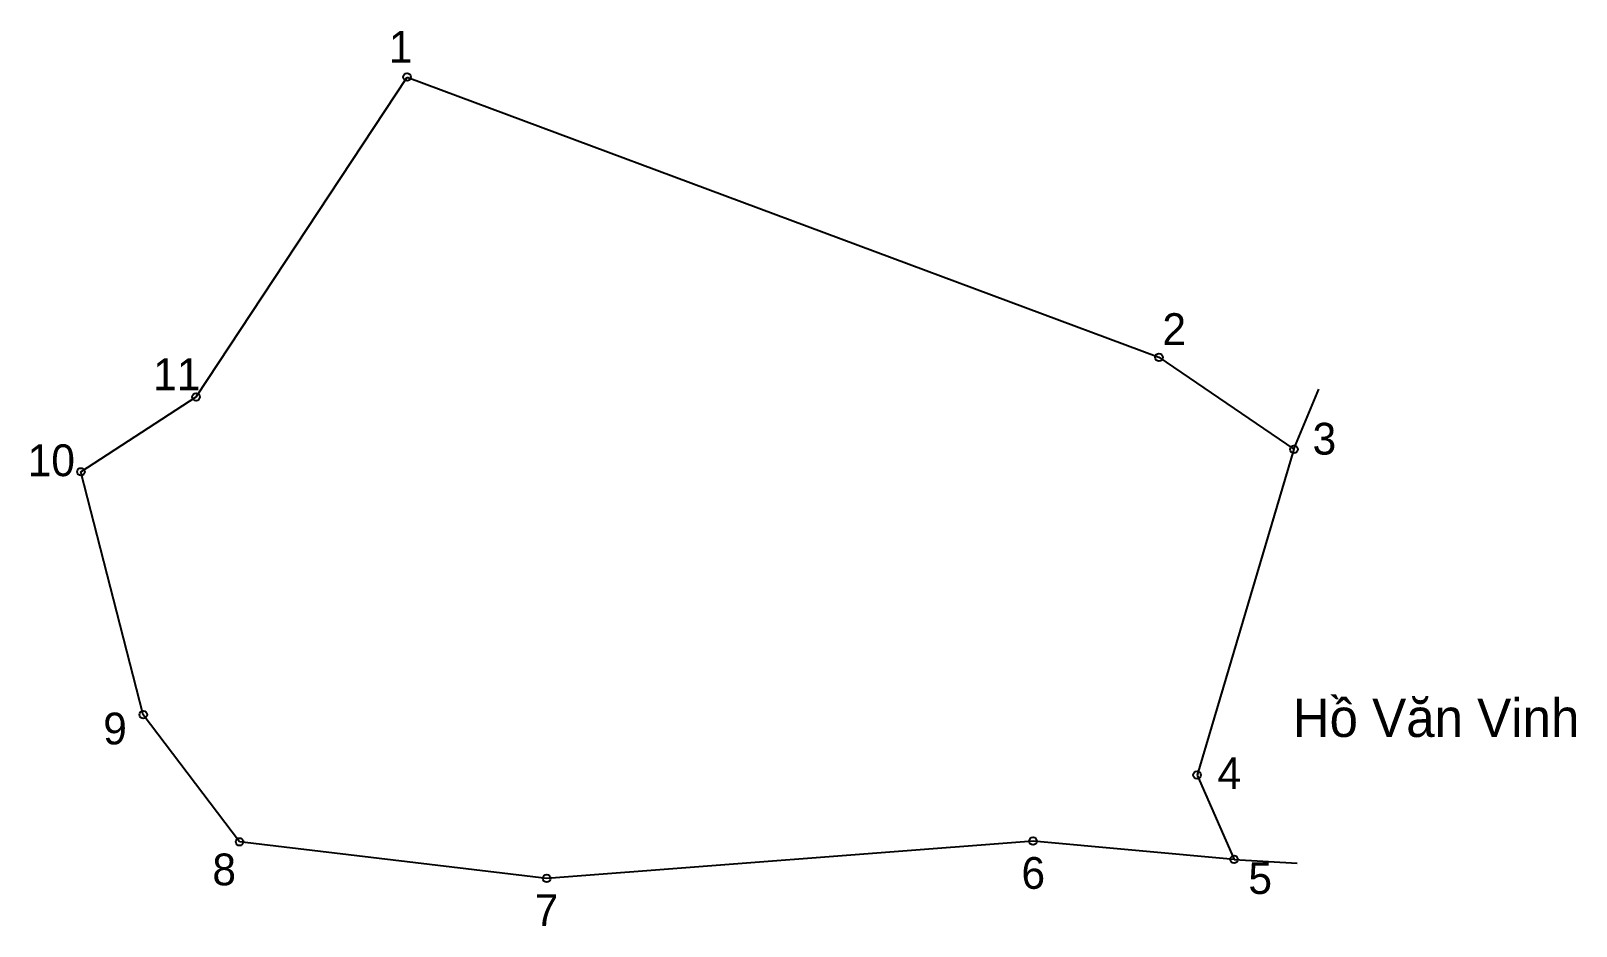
# Model space of a CAD drawing. Extents: x 547186 to 547388, y 1821103 to 1821220.
import ezdxf

# ---------------------------------------------------------------- set-up
doc = ezdxf.new("R2010")
doc.units = 0
for name, color, linetype in [('CanhThua', 7, 'Continuous'), ('MocDinhThua', 7, 'Continuous'), ('RauThua', 7, 'Continuous'), ('SoHieuDinhThua', 7, 'Continuous'), ('TenChuLanCan', 7, 'Continuous')]:
    doc.layers.add(name, color=color, linetype=linetype)

msp = doc.modelspace()

# ---------------------------------------------------------------- linework, layer by layer
at = {"layer": 'CanhThua'}
for p, q in [((547208.05, 1821171.75), (547235.59, 1821213.54)), ((547235.59, 1821213.54), (547333.76, 1821176.92)), ((547333.76, 1821176.92), (547351.39, 1821164.9)), ((547193.01, 1821161.96), (547208.05, 1821171.75)), ((547351.39, 1821164.9), (547338.74, 1821122.35)), ((547201.15, 1821130.23), (547193.01, 1821161.96)), ((547213.72, 1821113.62), (547201.15, 1821130.23)), ((547338.74, 1821122.35), (547343.57, 1821111.32)), ((547253.82, 1821108.84), (547213.72, 1821113.62)), ((547317.32, 1821113.71), (547253.82, 1821108.84)), ((547343.57, 1821111.32), (547317.32, 1821113.71))]:
    msp.add_line(p, q, dxfattribs=at)
at = {"layer": 'MocDinhThua'}
for centre in [(547235.59, 1821213.54), (547333.76, 1821176.92), (547208.05, 1821171.75), (547351.39, 1821164.9), (547193.01, 1821161.96), (547201.15, 1821130.23), (547338.74, 1821122.35), (547213.72, 1821113.62), (547317.32, 1821113.71), (547343.57, 1821111.32), (547253.82, 1821108.84)]:
    msp.add_circle(centre, 0.498, dxfattribs=at)
at = {"layer": 'RauThua'}
for p, q in [((547351.39, 1821164.9), (547354.63, 1821172.74)), ((547343.57, 1821111.32), (547351.83, 1821110.83))]:
    msp.add_line(p, q, dxfattribs=at)

# ---------------------------------------------------------------- texts
at = {"layer": 'SoHieuDinhThua'}
for s, height, p in [('1', 4.15, (547233.22, 1821215.41)), ('2', 4.15, (547334.21, 1821178.53)), ('11', 4.154, (547202.43, 1821172.62)), ('3', 4.15, (547353.82, 1821164.21)), ('10', 4.154, (547186.05, 1821161.39)), ('9', 4.15, (547195.92, 1821126.35)), ('4', 4.15, (547341.41, 1821120.53)), ('8', 4.15, (547210.17, 1821107.94)), ('6', 4.15, (547315.81, 1821107.48)), ('5', 4.15, (547345.44, 1821106.81)), ('7', 4.15, (547252.25, 1821102.61))]:
    msp.add_text(s, height=height, dxfattribs=at).set_placement(p)
at = {"layer": 'TenChuLanCan'}
msp.add_text('Hồ Văn Vinh', height=4.9849, dxfattribs=at).set_placement((547351.23, 1821127.32))

doc.saveas('drawing.dxf')
